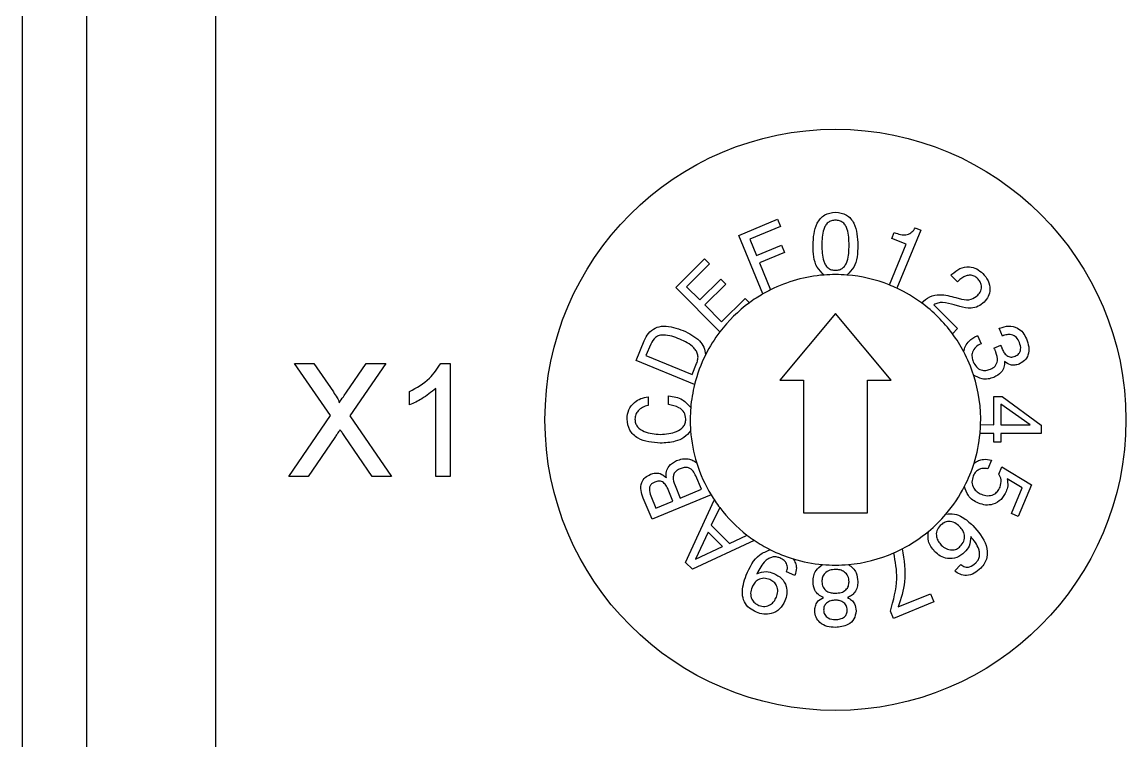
# Model space of a CAD drawing. Header units: inches. Extents: x 456 to 501, y -41 to 126.
# Drawn here: x 455.66 to 472.76, y 57.5 to 68.64 of the extents above; entities that cross this region are included whole.
import ezdxf

# ---------------------------------------------------------------- set-up
doc = ezdxf.new("R2010")
doc.units = ezdxf.units.IN
doc.header["$MEASUREMENT"] = 0

msp = doc.modelspace()

# ---------------------------------------------------------------- linework, layer by layer
at = {"color": 7, "linetype": 'Continuous', "lineweight": 25}
for p, q in [((455.663, 116.726), (455.663, -31.174)), ((458.663, -30.724), (458.663, 116.276)), ((456.663, 115.276), (456.663, -29.724)), ((466.764, 65.333), (467.366, 65.582)), ((467.366, 65.582), (467.413, 65.469)), ((467.139, 64.425), (466.764, 65.333)), ((467.413, 65.469), (466.936, 65.272)), ((469.136, 65.287), (469.172, 65.376)), ((469.587, 65.413), (469.216, 64.514)), ((469.499, 65.45), (469.587, 65.413)), ((466.936, 65.272), (467.039, 65.021)), ((467.039, 65.021), (467.428, 65.181)), ((467.428, 65.181), (467.474, 65.068)), ((469.098, 64.565), (469.358, 65.195)), ((469.358, 65.195), (469.136, 65.287)), ((467.474, 65.068), (467.086, 64.908)), ((465.788, 64.527), (466.233, 64.97)), ((466.312, 64.891), (465.958, 64.538)), ((466.233, 64.97), (466.312, 64.891)), ((467.086, 64.908), (467.259, 64.489)), ((466.161, 64.334), (466.485, 64.656)), ((466.485, 64.656), (466.564, 64.577)), ((470.052, 64.715), (470.068, 64.73)), ((470.154, 64.613), (470.052, 64.715)), ((466.474, 63.84), (465.788, 64.527)), ((465.958, 64.538), (466.161, 64.334)), ((466.564, 64.577), (466.24, 64.255)), ((470.163, 64.622), (470.154, 64.613)), ((466.5, 63.994), (466.862, 64.356)), ((466.862, 64.356), (466.93, 64.288)), ((470.127, 64.37), (470.215, 64.347)), ((466.24, 64.255), (466.5, 63.994)), ((469.785, 64.259), (470.155, 63.889)), ((470.188, 64.231), (470.103, 64.256)), ((468.263, 64.123), (467.4, 63.091)), ((469.126, 63.091), (468.263, 64.123)), ((470.155, 63.889), (470.075, 63.809)), ((470.801, 63.894), (470.81, 63.897)), ((470.851, 63.774), (470.801, 63.894)), ((465.175, 63.397), (465.301, 63.7)), ((465.401, 63.648), (465.328, 63.473)), ((470.457, 63.777), (470.466, 63.78)), ((470.466, 63.78), (470.518, 63.655)), ((470.719, 63.587), (470.823, 63.63)), ((465.328, 63.473), (466.041, 63.176)), ((460.439, 62.542), (459.882, 63.351)), ((459.882, 63.351), (460.18, 63.351)), ((460.18, 63.351), (460.485, 62.908)), ((460.69, 62.907), (460.994, 63.351)), ((461.296, 63.351), (460.739, 62.54)), ((460.994, 63.351), (461.296, 63.351)), ((462.151, 63.351), (462.295, 63.351)), ((462.295, 63.351), (462.295, 61.601)), ((466.08, 63.021), (465.175, 63.397)), ((466.041, 63.176), (466.113, 63.351)), ((462.071, 61.601), (462.071, 62.964)), ((467.4, 63.091), (467.767, 63.091)), ((467.767, 63.091), (467.767, 61.038)), ((468.759, 61.038), (468.759, 63.091)), ((468.759, 63.091), (469.126, 63.091)), ((461.667, 62.706), (461.667, 62.913)), ((465.36, 62.834), (465.36, 62.699)), ((465.677, 62.713), (465.677, 62.85)), ((470.716, 62.837), (470.844, 62.837)), ((470.716, 62.401), (470.716, 62.837)), ((470.844, 62.837), (471.451, 62.396)), ((470.825, 62.717), (470.825, 62.401)), ((471.28, 62.401), (470.825, 62.717)), ((459.793, 61.601), (460.439, 62.542)), ((460.739, 62.54), (461.386, 61.601)), ((470.716, 62.265), (470.503, 62.266)), ((470.512, 62.402), (470.716, 62.401)), ((470.716, 62.129), (470.716, 62.265)), ((470.825, 62.265), (470.824, 62.129)), ((470.825, 62.401), (471.28, 62.401)), ((471.45, 62.264), (470.825, 62.265)), ((471.451, 62.396), (471.45, 62.264)), ((460.508, 62.203), (460.094, 61.601)), ((461.088, 61.601), (460.662, 62.219)), ((470.824, 62.129), (470.716, 62.129)), ((470.681, 61.851), (470.625, 61.717)), ((470.796, 61.636), (470.843, 61.748)), ((470.843, 61.748), (471.298, 61.468)), ((460.094, 61.601), (459.793, 61.601)), ((461.386, 61.601), (461.088, 61.601)), ((462.295, 61.601), (462.071, 61.601)), ((466.186, 61.4), (466.1, 61.607)), ((471.157, 61.423), (470.921, 61.563)), ((465.746, 61.218), (465.672, 61.396)), ((465.778, 61.46), (465.859, 61.264)), ((465.859, 61.264), (466.186, 61.4)), ((470.992, 61.025), (471.157, 61.423)), ((471.298, 61.468), (471.096, 60.981)), ((465.422, 60.936), (465.285, 61.265)), ((465.404, 61.298), (465.483, 61.108)), ((466.336, 61.315), (465.422, 60.936)), ((465.942, 60.269), (466.382, 61.232)), ((466.382, 61.232), (466.399, 61.216)), ((465.483, 61.108), (465.746, 61.218)), ((466.47, 61.117), (466.339, 60.846)), ((467.767, 61.038), (468.759, 61.038)), ((471.096, 60.981), (470.992, 61.025)), ((466.292, 60.735), (466.095, 60.317)), ((466.512, 60.515), (466.292, 60.735)), ((466.339, 60.846), (466.624, 60.561)), ((467.005, 60.61), (466.047, 60.165)), ((466.624, 60.561), (466.893, 60.691)), ((466.095, 60.317), (466.512, 60.515)), ((466.047, 60.165), (465.942, 60.269)), ((470.11, 60.138), (470.207, 60.234)), ((467.634, 60.067), (467.507, 60.12)), ((469.237, 59.578), (469.738, 59.784)), ((469.738, 59.784), (469.789, 59.659)), ((469.162, 59.4), (469.114, 59.514)), ((469.789, 59.659), (469.162, 59.4))]:
    msp.add_line(p, q, dxfattribs=at)
msp.add_circle((468.263, 62.476), 4.5, dxfattribs=at)
for start, end in [(94.5173, 116.4998), (85.4533, 94.5173), (68.222, 85.4533), (116.4998, 119.9775), (64.9487, 68.222), (53.6632, 64.9487), (119.9775, 126.3367), (126.3367, 142.6782), (36.3492, 53.6632), (142.6782, 153.3162), (27.9087, 36.3492), (153.3162, 165.9811), (17.9803, 27.9087), (358.1142, 17.9803), (165.9811, 175.1647), (175.1647, 184.3218), (184.3218, 197.2939), (342.7027, 354.6423), (354.6423, 358.1142), (197.2939, 211.0619), (332.7673, 342.7027), (319.5517, 332.7673), (211.0619, 214.0476), (214.0476, 217.1562), (217.1562, 232.4851), (309.8035, 319.5517), (297.4171, 309.8035), (232.4851, 236.0162), (236.0162, 243.3659), (243.3659, 253.0638), (275.1381, 293.7163), (293.7163, 297.4171), (253.0638, 264.9004), (264.9004, 275.1381)]:
    msp.add_arc((468.263, 62.476), 2.25, start, end, dxfattribs=at)
for points, knots in [([(467.916, 65.18), (467.922, 65.299), (467.93, 65.448), (468.027, 65.595), (468.116, 65.673), (468.205, 65.684), (468.264, 65.691)], [0, 0, 0, 0, 0.499633, 0.625391, 0.750983, 1, 1, 1, 1]), ([(468.264, 65.691), (468.323, 65.684), (468.412, 65.673), (468.502, 65.595), (468.597, 65.448), (468.604, 65.298), (468.61, 65.179)], [0, 0, 0, 0, 0.249065, 0.374623, 0.500341, 1, 1, 1, 1]), ([(468.264, 65.568), (468.243, 65.567), (468.201, 65.564), (468.145, 65.533), (468.105, 65.484), (468.057, 65.369), (468.054, 65.264), (468.052, 65.18)], [0, 0, 0, 0, 0.125104, 0.249847, 0.374756, 0.500035, 1, 1, 1, 1]), ([(468.474, 65.18), (468.472, 65.264), (468.47, 65.369), (468.422, 65.484), (468.383, 65.533), (468.326, 65.564), (468.285, 65.567), (468.264, 65.568)], [0, 0, 0, 0, 0.500022, 0.625273, 0.75018, 0.874947, 1, 1, 1, 1]), ([(469.172, 65.376), (469.205, 65.365), (469.271, 65.341), (469.371, 65.336), (469.453, 65.381), (469.483, 65.427), (469.499, 65.45)], [0, 0, 0, 0, 0.281147, 0.560525, 0.779636, 1, 1, 1, 1]), ([(468.086, 64.719), (468.047, 64.757), (467.924, 64.879), (467.919, 65.058), (467.916, 65.18)], [0, 0, 0, 0, 0.317758, 1, 1, 1, 1]), ([(468.052, 65.18), (468.054, 65.097), (468.056, 64.992), (468.105, 64.877), (468.145, 64.828), (468.201, 64.797), (468.242, 64.794), (468.263, 64.793)], [0, 0, 0, 0, 0.499936, 0.625196, 0.750135, 0.874932, 1, 1, 1, 1]), ([(468.263, 64.793), (468.284, 64.794), (468.325, 64.797), (468.381, 64.827), (468.422, 64.876), (468.469, 64.991), (468.472, 65.096), (468.474, 65.18)], [0, 0, 0, 0, 0.125073, 0.249833, 0.374727, 0.499993, 1, 1, 1, 1]), ([(468.61, 65.179), (468.607, 65.057), (468.602, 64.878), (468.48, 64.757), (468.441, 64.719)], [0, 0, 0, 0, 0.684571, 1, 1, 1, 1]), ([(470.068, 64.73), (470.106, 64.764), (470.183, 64.83), (470.328, 64.857), (470.456, 64.821), (470.516, 64.769), (470.546, 64.742)], [0, 0, 0, 0, 0.280434, 0.559403, 0.779363, 1, 1, 1, 1]), ([(470.464, 64.666), (470.447, 64.68), (470.415, 64.708), (470.35, 64.72), (470.257, 64.703), (470.202, 64.656), (470.163, 64.622)], [0, 0, 0, 0, 0.1869942, 0.3736012, 0.5607717, 1, 1, 1, 1]), ([(470.467, 64.406), (470.485, 64.427), (470.52, 64.47), (470.529, 64.549), (470.507, 64.617), (470.478, 64.65), (470.464, 64.666)], [0, 0, 0, 0, 0.279943, 0.559027, 0.779208, 1, 1, 1, 1]), ([(470.546, 64.742), (470.577, 64.707), (470.637, 64.636), (470.664, 64.504), (470.637, 64.384), (470.59, 64.328), (470.566, 64.3)], [0, 0, 0, 0, 0.280387, 0.559648, 0.779599, 1, 1, 1, 1]), ([(469.596, 64.288), (469.637, 64.323), (469.719, 64.392), (469.913, 64.428), (470.046, 64.392), (470.127, 64.37)], [0, 0, 0, 0, 0.280056, 0.559223, 1, 1, 1, 1]), ([(470.566, 64.3), (470.537, 64.276), (470.478, 64.227), (470.342, 64.193), (470.246, 64.216), (470.188, 64.231)], [0, 0, 0, 0, 0.280255, 0.5601602, 1, 1, 1, 1]), ([(470.215, 64.347), (470.268, 64.338), (470.361, 64.322), (470.435, 64.38), (470.467, 64.406)], [0, 0, 0, 0, 0.559726, 1, 1, 1, 1]), ([(470.103, 64.256), (470.044, 64.273), (469.961, 64.296), (469.85, 64.29), (469.807, 64.269), (469.785, 64.259)], [0, 0, 0, 0, 0.560129, 0.780158, 1, 1, 1, 1]), ([(465.301, 63.7), (465.32, 63.74), (465.359, 63.82), (465.467, 63.907), (465.662, 63.947), (465.806, 63.895), (465.906, 63.859)], [0, 0, 0, 0, 0.187261, 0.373707, 0.560405, 1, 1, 1, 1]), ([(465.851, 63.726), (465.768, 63.758), (465.665, 63.798), (465.534, 63.785), (465.453, 63.746), (465.422, 63.687), (465.401, 63.648)], [0, 0, 0, 0, 0.500452, 0.625911, 0.751133, 1, 1, 1, 1]), ([(465.906, 63.859), (465.997, 63.814), (466.123, 63.752), (466.231, 63.603), (466.245, 63.525), (466.253, 63.486)], [0, 0, 0, 0, 0.559257, 0.779845, 1, 1, 1, 1]), ([(470.81, 63.897), (470.855, 63.912), (470.945, 63.941), (471.077, 63.909), (471.173, 63.831), (471.205, 63.765), (471.222, 63.731)], [0, 0, 0, 0, 0.280243, 0.559205, 0.779315, 1, 1, 1, 1]), ([(471.112, 63.676), (471.099, 63.703), (471.073, 63.757), (470.995, 63.799), (470.917, 63.798), (470.873, 63.782), (470.851, 63.774)], [0, 0, 0, 0, 0.280485, 0.558454, 0.778849, 1, 1, 1, 1]), ([(466.113, 63.351), (466.121, 63.372), (466.135, 63.413), (466.135, 63.479), (466.112, 63.54), (466.031, 63.643), (465.931, 63.689), (465.851, 63.726)], [0, 0, 0, 0, 0.125356, 0.250456, 0.375542, 0.500838, 1, 1, 1, 1]), ([(470.251, 63.529), (470.258, 63.56), (470.273, 63.621), (470.34, 63.716), (470.413, 63.754), (470.457, 63.777)], [0, 0, 0, 0, 0.280331, 0.560635, 1, 1, 1, 1]), ([(470.518, 63.655), (470.489, 63.64), (470.432, 63.61), (470.381, 63.532), (470.373, 63.447), (470.39, 63.4), (470.398, 63.376)], [0, 0, 0, 0, 0.280598, 0.559278, 0.77923, 1, 1, 1, 1]), ([(470.823, 63.63), (470.825, 63.626), (470.828, 63.618), (470.835, 63.601), (470.84, 63.588), (470.843, 63.58)], [0, 0, 0, 0, 0.250025, 0.500051, 1, 1, 1, 1]), ([(471.046, 63.462), (471.067, 63.473), (471.11, 63.496), (471.144, 63.58), (471.125, 63.64), (471.112, 63.676)], [0, 0, 0, 0, 0.280639, 0.559878, 1, 1, 1, 1]), ([(471.222, 63.731), (471.236, 63.691), (471.265, 63.61), (471.258, 63.486), (471.198, 63.387), (471.137, 63.356), (471.107, 63.34)], [0, 0, 0, 0, 0.2810523, 0.5603906, 0.7798344, 1, 1, 1, 1]), ([(470.664, 63.259), (470.69, 63.273), (470.742, 63.302), (470.787, 63.406), (470.763, 63.479), (470.749, 63.524)], [0, 0, 0, 0, 0.280675, 0.56021, 1, 1, 1, 1]), ([(470.749, 63.524), (470.747, 63.529), (470.742, 63.54), (470.735, 63.556), (470.727, 63.571), (470.722, 63.582), (470.719, 63.587)], [0, 0, 0, 0, 0.250062, 0.500138, 0.750069, 1, 1, 1, 1]), ([(470.843, 63.58), (470.853, 63.559), (470.871, 63.519), (470.908, 63.475), (470.947, 63.453), (470.992, 63.444), (471.024, 63.455), (471.046, 63.462)], [0, 0, 0, 0, 0.250728, 0.500465, 0.62561, 0.75076, 1, 1, 1, 1]), ([(461.667, 62.913), (461.776, 62.975), (461.971, 63.085), (462.096, 63.27), (462.151, 63.351)], [0, 0, 0, 0, 0.560427, 1, 1, 1, 1]), ([(470.398, 63.376), (470.412, 63.348), (470.44, 63.293), (470.515, 63.244), (470.595, 63.236), (470.641, 63.252), (470.664, 63.259)], [0, 0, 0, 0, 0.280452, 0.559346, 0.779312, 1, 1, 1, 1]), ([(470.883, 63.379), (470.882, 63.35), (470.879, 63.29), (470.826, 63.193), (470.757, 63.156), (470.716, 63.134)], [0, 0, 0, 0, 0.280756, 0.561018, 1, 1, 1, 1]), ([(471.107, 63.34), (471.086, 63.333), (471.043, 63.318), (470.959, 63.322), (470.912, 63.358), (470.883, 63.379)], [0, 0, 0, 0, 0.281278, 0.561992, 1, 1, 1, 1]), ([(470.716, 63.134), (470.686, 63.124), (470.628, 63.104), (470.514, 63.104), (470.445, 63.145), (470.403, 63.17)], [0, 0, 0, 0, 0.280939, 0.561429, 1, 1, 1, 1]), ([(462.071, 62.964), (462.001, 62.907), (461.877, 62.803), (461.731, 62.736), (461.667, 62.706)], [0, 0, 0, 0, 0.559686, 1, 1, 1, 1]), ([(460.485, 62.908), (460.505, 62.878), (460.532, 62.836), (460.566, 62.782), (460.572, 62.754), (460.576, 62.741)], [0, 0, 0, 0, 0.561277, 0.781763, 1, 1, 1, 1]), ([(460.576, 62.741), (460.597, 62.772), (460.635, 62.827), (460.673, 62.883), (460.69, 62.907)], [0, 0, 0, 0, 0.5599999, 1, 1, 1, 1]), ([(465.034, 62.489), (465.039, 62.538), (465.05, 62.636), (465.139, 62.745), (465.247, 62.81), (465.322, 62.826), (465.36, 62.834)], [0, 0, 0, 0, 0.279545, 0.558826, 0.779225, 1, 1, 1, 1]), ([(465.677, 62.85), (465.754, 62.837), (465.89, 62.814), (465.981, 62.711), (466.021, 62.665)], [0, 0, 0, 0, 0.560868, 1, 1, 1, 1]), ([(465.36, 62.699), (465.331, 62.691), (465.274, 62.674), (465.207, 62.624), (465.163, 62.559), (465.159, 62.512), (465.157, 62.489)], [0, 0, 0, 0, 0.280595, 0.560362, 0.780153, 1, 1, 1, 1]), ([(465.946, 62.488), (465.94, 62.524), (465.929, 62.597), (465.824, 62.685), (465.733, 62.703), (465.677, 62.713)], [0, 0, 0, 0, 0.278742, 0.558855, 1, 1, 1, 1]), ([(465.55, 62.115), (465.429, 62.124), (465.248, 62.138), (465.057, 62.308), (465.042, 62.429), (465.034, 62.489)], [0, 0, 0, 0, 0.499887, 0.750035, 1, 1, 1, 1]), ([(465.157, 62.489), (465.159, 62.467), (465.162, 62.424), (465.206, 62.349), (465.335, 62.263), (465.465, 62.256), (465.551, 62.251)], [0, 0, 0, 0, 0.125403, 0.250646, 0.500089, 1, 1, 1, 1]), ([(465.551, 62.251), (465.638, 62.256), (465.767, 62.263), (465.896, 62.348), (465.941, 62.424), (465.944, 62.467), (465.946, 62.488)], [0, 0, 0, 0, 0.499813, 0.749378, 0.874637, 1, 1, 1, 1]), ([(460.59, 62.323), (460.575, 62.301), (460.547, 62.261), (460.52, 62.221), (460.508, 62.203)], [0, 0, 0, 0, 0.560002, 1, 1, 1, 1]), ([(460.662, 62.219), (460.649, 62.238), (460.624, 62.273), (460.601, 62.308), (460.59, 62.323)], [0, 0, 0, 0, 0.56, 1, 1, 1, 1]), ([(466.019, 62.306), (465.987, 62.269), (465.922, 62.194), (465.754, 62.126), (465.628, 62.119), (465.55, 62.115)], [0, 0, 0, 0, 0.279192, 0.55943, 1, 1, 1, 1]), ([(465.644, 61.582), (465.642, 61.613), (465.638, 61.675), (465.687, 61.781), (465.758, 61.82), (465.802, 61.844)], [0, 0, 0, 0, 0.281065, 0.561335, 1, 1, 1, 1]), ([(465.802, 61.844), (465.831, 61.854), (465.89, 61.875), (465.978, 61.876), (466.056, 61.852), (466.095, 61.822), (466.115, 61.807)], [0, 0, 0, 0, 0.280295, 0.559977, 0.779968, 1, 1, 1, 1]), ([(466.1, 61.607), (466.087, 61.633), (466.063, 61.685), (465.996, 61.737), (465.92, 61.742), (465.877, 61.727), (465.856, 61.719)], [0, 0, 0, 0, 0.281081, 0.559255, 0.779019, 1, 1, 1, 1]), ([(470.411, 61.807), (470.434, 61.821), (470.478, 61.849), (470.572, 61.873), (470.64, 61.859), (470.681, 61.851)], [0, 0, 0, 0, 0.280632, 0.561, 1, 1, 1, 1]), ([(465.285, 61.265), (465.271, 61.304), (465.243, 61.381), (465.249, 61.5), (465.313, 61.59), (465.371, 61.618), (465.4, 61.633)], [0, 0, 0, 0, 0.281122, 0.56018, 0.779504, 1, 1, 1, 1]), ([(465.4, 61.633), (465.424, 61.641), (465.471, 61.657), (465.562, 61.646), (465.613, 61.606), (465.644, 61.582)], [0, 0, 0, 0, 0.280657, 0.560401, 1, 1, 1, 1]), ([(465.856, 61.719), (465.839, 61.711), (465.804, 61.694), (465.763, 61.65), (465.74, 61.567), (465.762, 61.504), (465.778, 61.46)], [0, 0, 0, 0, 0.187491, 0.374282, 0.560914, 1, 1, 1, 1]), ([(470.397, 61.606), (470.388, 61.574), (470.368, 61.511), (470.398, 61.421), (470.455, 61.358), (470.501, 61.335), (470.524, 61.324)], [0, 0, 0, 0, 0.279782, 0.558789, 0.779119, 1, 1, 1, 1]), ([(470.625, 61.717), (470.599, 61.721), (470.548, 61.73), (470.476, 61.706), (470.425, 61.661), (470.406, 61.624), (470.397, 61.606)], [0, 0, 0, 0, 0.2801056, 0.5593275, 0.7794543, 1, 1, 1, 1]), ([(470.813, 61.433), (470.823, 61.472), (470.842, 61.542), (470.81, 61.607), (470.796, 61.636)], [0, 0, 0, 0, 0.558484, 1, 1, 1, 1]), ([(470.921, 61.563), (470.928, 61.526), (470.941, 61.459), (470.918, 61.395), (470.908, 61.367)], [0, 0, 0, 0, 0.55857, 1, 1, 1, 1]), ([(465.467, 61.513), (465.452, 61.506), (465.423, 61.493), (465.389, 61.456), (465.372, 61.386), (465.391, 61.334), (465.404, 61.298)], [0, 0, 0, 0, 0.187503, 0.374102, 0.56046, 1, 1, 1, 1]), ([(465.672, 61.396), (465.662, 61.419), (465.64, 61.465), (465.59, 61.517), (465.524, 61.532), (465.486, 61.52), (465.467, 61.513)], [0, 0, 0, 0, 0.281335, 0.560778, 0.779805, 1, 1, 1, 1]), ([(470.478, 61.186), (470.449, 61.2), (470.389, 61.229), (470.303, 61.313), (470.278, 61.396), (470.263, 61.446)], [0, 0, 0, 0, 0.28094, 0.561488, 1, 1, 1, 1]), ([(470.524, 61.324), (470.555, 61.313), (470.617, 61.293), (470.71, 61.312), (470.778, 61.364), (470.801, 61.41), (470.813, 61.433)], [0, 0, 0, 0, 0.2803973, 0.5595026, 0.7793968, 1, 1, 1, 1]), ([(470.908, 61.367), (470.885, 61.323), (470.839, 61.236), (470.716, 61.163), (470.588, 61.149), (470.515, 61.173), (470.478, 61.186)], [0, 0, 0, 0, 0.280134, 0.559207, 0.779321, 1, 1, 1, 1]), ([(470.187, 60.823), (470.163, 60.844), (470.115, 60.886), (470.025, 60.908), (469.942, 60.888), (469.904, 60.855), (469.884, 60.839)], [0, 0, 0, 0, 0.280565, 0.559761, 0.779568, 1, 1, 1, 1]), ([(469.975, 61.016), (470.019, 61.02), (470.107, 61.027), (470.255, 60.963), (470.338, 60.887), (470.39, 60.841)], [0, 0, 0, 0, 0.279194, 0.559386, 1, 1, 1, 1]), ([(469.8, 60.436), (469.759, 60.487), (469.686, 60.58), (469.698, 60.696), (469.703, 60.747)], [0, 0, 0, 0, 0.559293, 1, 1, 1, 1]), ([(469.884, 60.839), (469.864, 60.813), (469.824, 60.763), (469.823, 60.67), (469.853, 60.593), (469.886, 60.555), (469.903, 60.537)], [0, 0, 0, 0, 0.279333, 0.558528, 0.779022, 1, 1, 1, 1]), ([(470.197, 60.518), (470.218, 60.543), (470.26, 60.593), (470.269, 60.687), (470.238, 60.766), (470.204, 60.804), (470.187, 60.823)], [0, 0, 0, 0, 0.279986, 0.558548, 0.778995, 1, 1, 1, 1]), ([(470.39, 60.841), (470.475, 60.745), (470.603, 60.6), (470.625, 60.37), (470.577, 60.251), (470.535, 60.204), (470.514, 60.18)], [0, 0, 0, 0, 0.499357, 0.748646, 0.874241, 1, 1, 1, 1]), ([(469.903, 60.537), (469.926, 60.516), (469.973, 60.475), (470.06, 60.455), (470.14, 60.47), (470.178, 60.502), (470.197, 60.518)], [0, 0, 0, 0, 0.280583, 0.559822, 0.779704, 1, 1, 1, 1]), ([(470.358, 60.669), (470.355, 60.617), (470.35, 60.525), (470.289, 60.456), (470.262, 60.426)], [0, 0, 0, 0, 0.55815, 1, 1, 1, 1]), ([(470.436, 60.259), (470.449, 60.274), (470.475, 60.303), (470.496, 60.358), (470.499, 60.417), (470.472, 60.532), (470.409, 60.608), (470.358, 60.669)], [0, 0, 0, 0, 0.12527, 0.2504, 0.375507, 0.500833, 1, 1, 1, 1]), ([(466.88, 60.07), (466.936, 60.192), (467.018, 60.372), (467.196, 60.442), (467.254, 60.464)], [0, 0, 0, 0, 0.676146, 1, 1, 1, 1]), ([(469.114, 59.514), (469.162, 59.681), (469.246, 59.978), (469.192, 60.282), (469.168, 60.416)], [0, 0, 0, 0, 0.5596417, 1, 1, 1, 1]), ([(469.299, 60.478), (469.325, 60.307), (469.371, 60.001), (469.278, 59.707), (469.237, 59.578)], [0, 0, 0, 0, 0.5593231, 1, 1, 1, 1]), ([(470.262, 60.426), (470.225, 60.394), (470.149, 60.332), (470.007, 60.319), (469.887, 60.36), (469.829, 60.41), (469.8, 60.436)], [0, 0, 0, 0, 0.279782, 0.558955, 0.779201, 1, 1, 1, 1]), ([(467.403, 60.337), (467.383, 60.344), (467.345, 60.357), (467.284, 60.353), (467.227, 60.331), (467.131, 60.256), (467.084, 60.166), (467.046, 60.093)], [0, 0, 0, 0, 0.125213, 0.250217, 0.375296, 0.500622, 1, 1, 1, 1]), ([(467.507, 60.12), (467.514, 60.144), (467.527, 60.194), (467.503, 60.264), (467.457, 60.311), (467.421, 60.328), (467.403, 60.337)], [0, 0, 0, 0, 0.28, 0.558625, 0.77902, 1, 1, 1, 1]), ([(467.607, 60.323), (467.621, 60.302), (467.647, 60.259), (467.665, 60.168), (467.646, 60.106), (467.634, 60.067)], [0, 0, 0, 0, 0.280547, 0.560968, 1, 1, 1, 1]), ([(467.916, 59.972), (467.918, 60.001), (467.922, 60.06), (467.964, 60.16), (468.025, 60.206), (468.063, 60.235)], [0, 0, 0, 0, 0.281025, 0.561523, 1, 1, 1, 1]), ([(468.464, 60.235), (468.489, 60.218), (468.538, 60.184), (468.598, 60.094), (468.606, 60.017), (468.61, 59.971)], [0, 0, 0, 0, 0.280561, 0.560842, 1, 1, 1, 1]), ([(470.207, 60.234), (470.227, 60.221), (470.267, 60.194), (470.358, 60.194), (470.406, 60.235), (470.436, 60.259)], [0, 0, 0, 0, 0.280961, 0.560753, 1, 1, 1, 1]), ([(467.038, 59.497), (467, 59.516), (466.924, 59.553), (466.845, 59.656), (466.801, 59.838), (466.848, 59.974), (466.88, 60.07)], [0, 0, 0, 0, 0.187265, 0.373878, 0.560849, 1, 1, 1, 1]), ([(467.248, 60.001), (467.217, 60.011), (467.157, 60.031), (467.066, 60.007), (467.004, 59.951), (466.983, 59.906), (466.972, 59.883)], [0, 0, 0, 0, 0.2802344, 0.5589366, 0.779108, 1, 1, 1, 1]), ([(467.046, 60.093), (467.095, 60.11), (467.182, 60.14), (467.269, 60.111), (467.308, 60.098)], [0, 0, 0, 0, 0.558133, 1, 1, 1, 1]), ([(467.308, 60.098), (467.351, 60.075), (467.437, 60.03), (467.505, 59.907), (467.517, 59.781), (467.493, 59.709), (467.481, 59.673)], [0, 0, 0, 0, 0.279936, 0.559076, 0.779296, 1, 1, 1, 1]), ([(468.264, 60.159), (468.234, 60.157), (468.174, 60.153), (468.099, 60.108), (468.058, 60.04), (468.054, 59.993), (468.052, 59.969)], [0, 0, 0, 0, 0.280648, 0.559769, 0.779596, 1, 1, 1, 1]), ([(468.474, 59.968), (468.471, 59.999), (468.466, 60.059), (468.406, 60.124), (468.335, 60.155), (468.288, 60.158), (468.264, 60.159)], [0, 0, 0, 0, 0.279703, 0.558425, 0.778968, 1, 1, 1, 1]), ([(470.514, 60.18), (470.482, 60.151), (470.419, 60.095), (470.302, 60.058), (470.19, 60.077), (470.137, 60.117), (470.11, 60.138)], [0, 0, 0, 0, 0.28079, 0.559979, 0.779636, 1, 1, 1, 1]), ([(466.972, 59.883), (466.962, 59.853), (466.941, 59.792), (466.96, 59.702), (467.011, 59.635), (467.056, 59.613), (467.078, 59.602)], [0, 0, 0, 0, 0.280444, 0.559501, 0.779397, 1, 1, 1, 1]), ([(467.348, 59.729), (467.357, 59.758), (467.377, 59.817), (467.36, 59.903), (467.312, 59.968), (467.269, 59.99), (467.248, 60.001)], [0, 0, 0, 0, 0.28052, 0.559655, 0.779558, 1, 1, 1, 1]), ([(468.076, 59.724), (468.049, 59.737), (467.996, 59.763), (467.928, 59.849), (467.921, 59.925), (467.916, 59.972)], [0, 0, 0, 0, 0.280756, 0.560966, 1, 1, 1, 1]), ([(468.052, 59.969), (468.056, 59.94), (468.062, 59.881), (468.124, 59.821), (468.195, 59.795), (468.241, 59.793), (468.263, 59.791)], [0, 0, 0, 0, 0.279245, 0.558077, 0.778769, 1, 1, 1, 1]), ([(468.263, 59.791), (468.293, 59.793), (468.351, 59.796), (468.424, 59.836), (468.469, 59.9), (468.472, 59.945), (468.474, 59.968)], [0, 0, 0, 0, 0.28087, 0.560154, 0.779783, 1, 1, 1, 1]), ([(468.61, 59.971), (468.608, 59.941), (468.605, 59.883), (468.568, 59.807), (468.514, 59.753), (468.472, 59.734), (468.451, 59.724)], [0, 0, 0, 0, 0.280343, 0.559873, 0.779753, 1, 1, 1, 1]), ([(467.078, 59.602), (467.109, 59.593), (467.17, 59.575), (467.256, 59.607), (467.315, 59.663), (467.337, 59.707), (467.348, 59.729)], [0, 0, 0, 0, 0.279542, 0.558598, 0.779062, 1, 1, 1, 1]), ([(467.943, 59.516), (467.944, 59.541), (467.947, 59.59), (467.985, 59.673), (468.041, 59.705), (468.076, 59.724)], [0, 0, 0, 0, 0.281201, 0.561684, 1, 1, 1, 1]), ([(468.263, 59.683), (468.238, 59.681), (468.188, 59.678), (468.125, 59.644), (468.085, 59.59), (468.081, 59.551), (468.079, 59.531)], [0, 0, 0, 0, 0.280776, 0.560269, 0.779997, 1, 1, 1, 1]), ([(468.447, 59.53), (468.443, 59.555), (468.437, 59.606), (468.383, 59.656), (468.322, 59.679), (468.283, 59.682), (468.263, 59.683)], [0, 0, 0, 0, 0.27911, 0.55816, 0.778828, 1, 1, 1, 1]), ([(468.451, 59.724), (468.473, 59.712), (468.516, 59.689), (468.573, 59.618), (468.579, 59.555), (468.583, 59.516)], [0, 0, 0, 0, 0.280863, 0.561169, 1, 1, 1, 1]), ([(467.481, 59.673), (467.457, 59.628), (467.409, 59.539), (467.28, 59.47), (467.15, 59.459), (467.075, 59.484), (467.038, 59.497)], [0, 0, 0, 0, 0.279832, 0.558984, 0.779215, 1, 1, 1, 1]), ([(468.262, 59.261), (468.219, 59.263), (468.133, 59.269), (468.025, 59.326), (467.953, 59.415), (467.947, 59.483), (467.943, 59.516)], [0, 0, 0, 0, 0.2808316, 0.5605602, 0.7802192, 1, 1, 1, 1]), ([(468.079, 59.531), (468.082, 59.506), (468.088, 59.455), (468.159, 59.392), (468.224, 59.386), (468.263, 59.383)], [0, 0, 0, 0, 0.279967, 0.559699, 1, 1, 1, 1]), ([(468.583, 59.516), (468.576, 59.473), (468.563, 59.387), (468.44, 59.279), (468.329, 59.268), (468.262, 59.261)], [0, 0, 0, 0, 0.279584, 0.559986, 1, 1, 1, 1]), ([(468.263, 59.383), (468.288, 59.385), (468.337, 59.387), (468.401, 59.418), (468.441, 59.471), (468.445, 59.511), (468.447, 59.53)], [0, 0, 0, 0, 0.280908, 0.560435, 0.779926, 1, 1, 1, 1])]:
    msp.add_open_spline(points, degree=3, knots=knots, dxfattribs=at)

doc.saveas('drawing.dxf')
